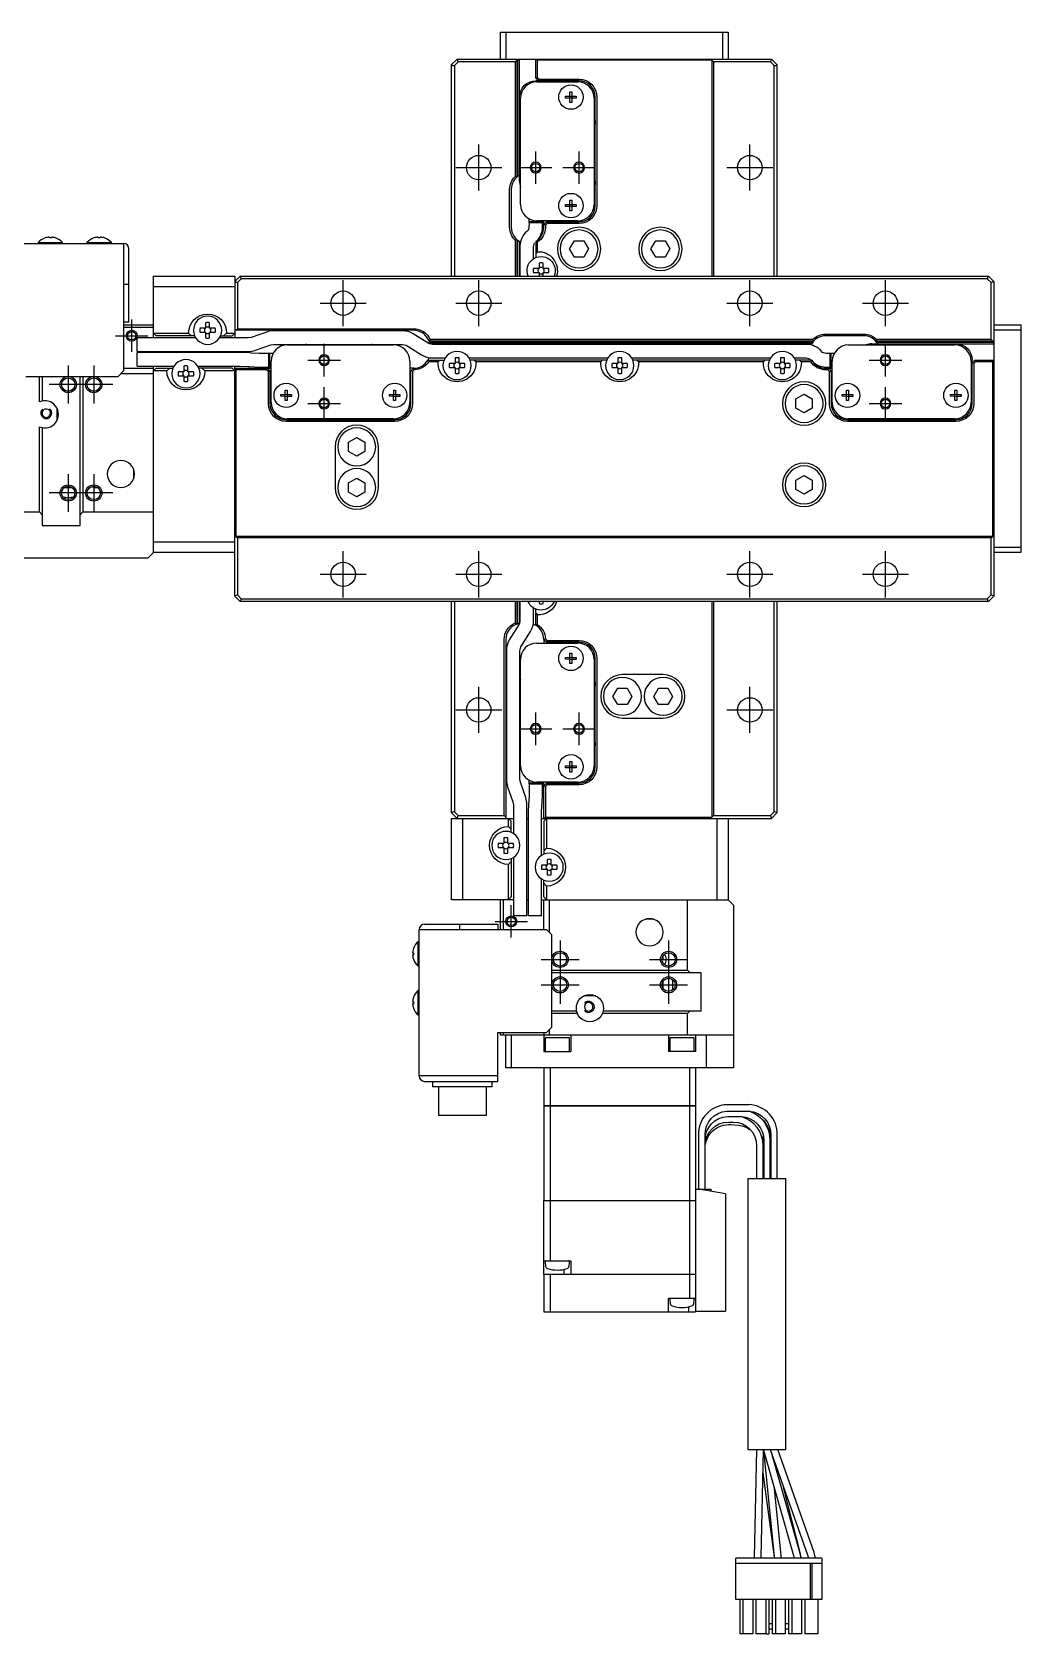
# Model space of a CAD drawing. Extents: x 0 to 1275, y -8 to 1015.
# Drawn here: x 447.2 to 629.6, y 10 to 305.4 of the extents above; entities that cross this region are included whole.
import ezdxf

# ---------------------------------------------------------------- set-up
doc = ezdxf.new("R2010")
doc.units = 0
doc.header["$LTSCALE"] = 0.5
doc.linetypes.add('CENTER', pattern=[50.8, 31.75, -6.35, 6.35, -6.35])
for name, color, linetype in [('MSM_CENTER', 1, 'CENTER'), ('MSM_CONTINUOUS', 7, 'CONTINUOUS'), ('MSM_NARROW', 5, 'CONTINUOUS')]:
    doc.layers.add(name, color=color, linetype=linetype)

msp = doc.modelspace()

# ---------------------------------------------------------------- linework, layer by layer
at = {"layer": 'MSM_CENTER'}
for p, q in [((529.57, 276.15), (529.57, 284.65)), ((579.57, 276.15), (579.57, 284.65)), ((540.07, 277.4), (540.07, 283.4)), ((548.07, 277.4), (548.07, 283.4)), ((525.32, 280.4), (533.82, 280.4)), ((537.07, 280.4), (543.07, 280.4)), ((545.07, 280.4), (551.07, 280.4)), ((575.32, 280.4), (583.82, 280.4)), ((504.57, 251.15), (504.57, 259.65)), ((529.57, 251.15), (529.57, 259.65)), ((579.57, 251.15), (579.57, 259.65)), ((604.57, 251.15), (604.57, 259.65)), ((500.32, 255.4), (508.82, 255.4)), ((525.32, 255.4), (533.82, 255.4)), ((575.32, 255.4), (583.82, 255.4)), ((600.32, 255.4), (608.82, 255.4)), ((465.57, 246.4), (465.57, 252.4)), ((462.57, 249.4), (468.57, 249.4)), ((501.07, 241.9), (501.07, 247.9)), ((604.57, 241.9), (604.57, 247.9)), ((453.87, 243.9), (453.87, 236.9)), ((458.57, 243.9), (458.57, 236.9)), ((498.07, 244.9), (504.07, 244.9)), ((601.57, 244.9), (607.57, 244.9)), ((462.07, 240.4), (450.37, 240.4)), ((501.07, 233.9), (501.07, 239.9)), ((604.57, 233.9), (604.57, 239.9)), ((498.07, 236.9), (504.07, 236.9)), ((601.57, 236.9), (607.57, 236.9)), ((453.87, 223.9), (453.87, 216.9)), ((458.57, 223.9), (458.57, 216.9)), ((462.07, 220.4), (450.37, 220.4)), ((504.57, 201.15), (504.57, 209.65)), ((529.57, 201.15), (529.57, 209.65)), ((579.57, 201.15), (579.57, 209.65)), ((604.57, 201.15), (604.57, 209.65)), ((500.32, 205.4), (508.82, 205.4)), ((525.32, 205.4), (533.82, 205.4)), ((575.32, 205.4), (583.82, 205.4)), ((600.32, 205.4), (608.82, 205.4)), ((529.57, 176.15), (529.57, 184.65)), ((579.57, 176.15), (579.57, 184.65)), ((525.32, 180.4), (533.82, 180.4)), ((575.32, 180.4), (583.82, 180.4)), ((540.07, 173.9), (540.07, 179.9)), ((548.07, 173.9), (548.07, 179.9)), ((537.07, 176.9), (543.07, 176.9)), ((545.07, 176.9), (551.07, 176.9)), ((535.57, 138.4), (535.57, 144.4)), ((532.57, 141.4), (538.57, 141.4)), ((544.57, 137.9), (544.57, 126.2)), ((564.57, 137.9), (564.57, 126.2)), ((541.07, 134.4), (548.07, 134.4)), ((561.07, 134.4), (568.07, 134.4)), ((541.07, 129.7), (548.07, 129.7)), ((561.07, 129.7), (568.07, 129.7))]:
    msp.add_line(p, q, dxfattribs=at)
at = {"layer": 'MSM_CONTINUOUS'}
for p, q in [((533.57, 300.4), (533.57, 305.4)), ((533.57, 305.4), (575.57, 305.4)), ((534.57, 305.4), (534.57, 300.4)), ((574.57, 300.4), (574.57, 305.4)), ((575.57, 305.4), (575.57, 300.4)), ((524.57, 299.4), (525.57, 300.4)), ((524.57, 260.4), (524.57, 299.4)), ((524.57, 299.4), (524.57, 299.4)), ((525.77, 299.9), (525.07, 299.2)), ((525.07, 299.2), (525.07, 260.4)), ((525.77, 299.9), (525.57, 300.4)), ((525.57, 300.4), (583.57, 300.4)), ((536.27, 299.9), (525.77, 299.9)), ((536.57, 300.2), (536.27, 299.9)), ((536.27, 299.9), (536.27, 278.77)), ((536.57, 300.2), (536.57, 278.64)), ((536.77, 300.2), (536.57, 300.2)), ((536.77, 300.2), (536.97, 300.4)), ((536.77, 278.8), (536.77, 300.2)), ((537.07, 277.9), (537.07, 300.4)), ((540.07, 296.9), (540.07, 300.4)), ((540.17, 300.4), (540.37, 300.2)), ((572.57, 300.2), (540.37, 300.2)), ((540.37, 300.2), (540.37, 297.02)), ((572.87, 299.9), (572.57, 300.2)), ((572.57, 300.2), (572.57, 260.4)), ((572.87, 299.9), (572.87, 260.4)), ((583.36, 299.9), (572.87, 299.9)), ((583.57, 300.4), (583.36, 299.9)), ((584.06, 299.2), (583.36, 299.9)), ((583.57, 300.4), (584.56, 299.4)), ((584.06, 260.4), (584.06, 299.2)), ((584.56, 299.4), (584.57, 299.4)), ((584.57, 299.4), (584.57, 260.4)), ((540.37, 297.02), (540.07, 296.9)), ((540.57, 296.4), (540.07, 296.9)), ((548.07, 296.4), (540.07, 296.4)), ((540.27, 296.2), (547.87, 296.2)), ((540.37, 297.02), (540.69, 296.7)), ((540.69, 296.7), (540.57, 296.4)), ((540.69, 296.7), (548.07, 296.7)), ((537.27, 273.6), (537.27, 293.2)), ((545.59, 293.23), (545.59, 293.59)), ((545.59, 293.59), (546.39, 293.58)), ((546.38, 293.22), (545.59, 293.23)), ((546.37, 293.22), (546.37, 293.58)), ((546.38, 292.43), (546.38, 293.22)), ((546.74, 293.2), (546.38, 293.21)), ((546.39, 294.37), (546.75, 294.37)), ((546.39, 293.58), (546.39, 294.37)), ((546.39, 293.6), (546.75, 293.59)), ((546.74, 293.22), (546.74, 292.43)), ((547.54, 293.21), (546.74, 293.22)), ((546.75, 294.37), (546.75, 293.58)), ((546.75, 293.58), (547.54, 293.57)), ((546.76, 293.58), (546.76, 293.22)), ((547.54, 293.57), (547.54, 293.21)), ((550.87, 293.2), (550.87, 273.6)), ((551.07, 273.4), (551.07, 293.4)), ((551.37, 293.4), (551.37, 273.4)), ((546.74, 292.43), (546.38, 292.43)), ((536.27, 278.77), (536.57, 278.64)), ((535.27, 269.4), (535.27, 276.4)), ((535.57, 276.4), (535.57, 269.4)), ((545.59, 273.23), (545.59, 273.59)), ((545.59, 273.59), (546.39, 273.58)), ((546.38, 273.22), (545.59, 273.23)), ((546.37, 273.22), (546.37, 273.58)), ((546.38, 272.43), (546.38, 273.22)), ((546.74, 273.2), (546.38, 273.21)), ((546.74, 272.43), (546.38, 272.43)), ((546.39, 274.37), (546.75, 274.37)), ((546.39, 273.58), (546.39, 274.37)), ((546.39, 273.6), (546.75, 273.59)), ((546.74, 273.22), (546.74, 272.43)), ((547.54, 273.21), (546.74, 273.22)), ((546.75, 274.37), (546.75, 273.58)), ((546.75, 273.58), (547.54, 273.57)), ((546.76, 273.58), (546.76, 273.22)), ((547.54, 273.57), (547.54, 273.21)), ((538.68, 268.81), (538.16, 268.35)), ((538.82, 270.96), (538.82, 270.2)), ((541.32, 270.2), (538.82, 270.2)), ((541.34, 270.4), (538.84, 270.4)), ((538.84, 270.2), (538.84, 269.73)), ((547.87, 270.6), (540.27, 270.6)), ((541.32, 270.4), (541.32, 270.6)), ((541.34, 269.73), (541.34, 270.4)), ((541.57, 269.4), (541.57, 270.6)), ((541.57, 269.9), (542.07, 270.4)), ((541.87, 269.78), (541.57, 269.9)), ((542.19, 270.1), (541.87, 269.78)), ((541.87, 269.78), (541.87, 269.4)), ((542.19, 270.1), (542.07, 270.4)), ((542.07, 270.4), (548.07, 270.4)), ((548.07, 270.1), (542.19, 270.1)), ((437.07, 266.4), (464.07, 266.4)), ((448.32, 266.58), (452.82, 266.58)), ((448.32, 266.58), (448.32, 266.4)), ((449.59, 267.43), (449.59, 267.44)), ((450.39, 267.43), (450.39, 267.59)), ((450.75, 267.43), (450.39, 267.43)), ((450.75, 267.59), (450.75, 267.43)), ((451.54, 267.44), (451.54, 267.43)), ((452.82, 266.4), (452.82, 266.58)), ((457.32, 266.58), (461.82, 266.58)), ((457.32, 266.58), (457.32, 266.4)), ((458.59, 267.43), (458.59, 267.44)), ((459.39, 267.43), (459.39, 267.59)), ((459.75, 267.43), (459.39, 267.43)), ((459.75, 267.59), (459.75, 267.43)), ((460.54, 267.44), (460.54, 267.43)), ((461.82, 266.4), (461.82, 266.58)), ((464.07, 266.4), (464.07, 242.9)), ((536.57, 267.16), (536.27, 267.03)), ((536.27, 267.03), (536.27, 260.4)), ((536.57, 267.16), (536.57, 260.4)), ((536.77, 260.4), (536.77, 267)), ((537.07, 266.8), (537.07, 260.4)), ((540.07, 266.8), (540.07, 263.8)), ((540.37, 266.63), (540.07, 266.8)), ((540.37, 266.63), (540.37, 264.89)), ((546.33, 265.4), (547.2, 266.9)), ((547.2, 266.9), (548.93, 266.9)), ((548.93, 266.9), (549.8, 265.4)), ((561.33, 265.4), (562.2, 266.9)), ((562.2, 266.9), (563.93, 266.9)), ((563.93, 266.9), (564.8, 265.4)), ((465.07, 251.9), (465.07, 265.4)), ((537.17, 265.57), (537.17, 260.4)), ((539.67, 263.59), (539.67, 265.57)), ((540.37, 264.89), (540.07, 264.56)), ((547.2, 263.9), (546.33, 265.4)), ((548.93, 263.9), (547.2, 263.9)), ((549.8, 265.4), (548.93, 263.9)), ((562.2, 263.9), (561.33, 265.4)), ((563.93, 263.9), (562.2, 263.9)), ((564.8, 265.4), (563.93, 263.9)), ((469.57, 260.4), (484.57, 260.4)), ((469.57, 249), (469.57, 260.4)), ((484.57, 260.4), (484.57, 249)), ((484.57, 259.4), (485.57, 260.4)), ((485.57, 260.4), (623.57, 260.4)), ((540.7, 261.77), (539.66, 261.77)), ((539.66, 261.03), (540.7, 261.03)), ((540.7, 262.8), (540.7, 261.77)), ((540.7, 261.03), (540.7, 260.4)), ((541.44, 261.77), (541.44, 262.8)), ((542.47, 261.77), (541.44, 261.77)), ((541.44, 260.4), (541.44, 261.03)), ((541.44, 261.03), (542.47, 261.03)), ((623.57, 260.4), (624.57, 259.4)), ((464.07, 258.9), (465.07, 258.9)), ((484.57, 258.4), (469.57, 258.4)), ((484.57, 259.4), (485.07, 259.19)), ((485.77, 259.89), (485.07, 259.19)), ((485.07, 259.19), (485.07, 250.7)), ((623.36, 259.89), (485.77, 259.89)), ((624.07, 259.19), (623.36, 259.89)), ((624.07, 259.19), (624.57, 259.4)), ((624.07, 248.7), (624.07, 259.19)), ((624.57, 259.4), (624.57, 201.4)), ((465.07, 251.9), (464.07, 251.9)), ((464.07, 251.4), (469.57, 251.4)), ((479.2, 251.8), (479.2, 250.77)), ((479.94, 250.77), (479.94, 251.8)), ((624.57, 251.4), (629.57, 251.4)), ((629.57, 251.4), (629.57, 209.4)), ((469.57, 250.9), (464.07, 250.9)), ((466.57, 246.5), (466.57, 249)), ((477.37, 249), (466.57, 249)), ((469.57, 249.9), (470.07, 249.4)), ((469.57, 249.9), (476.07, 249.9)), ((477.17, 249.4), (470.07, 249.4)), ((476.07, 249.9), (476.61, 249.4)), ((479.2, 250.77), (478.16, 250.77)), ((478.16, 250.03), (479.2, 250.03)), ((479.2, 250.03), (479.2, 249)), ((480.97, 250.77), (479.94, 250.77)), ((479.94, 250.03), (480.97, 250.03)), ((479.94, 249), (479.94, 250.03)), ((487.06, 249), (481.76, 249)), ((481.97, 249.4), (484.07, 249.4)), ((482.52, 249.4), (483.07, 249.9)), ((483.07, 249.9), (484.57, 249.9)), ((484.07, 249.4), (484.57, 249.9)), ((517.57, 250.4), (484.57, 250.4)), ((484.77, 250.4), (485.07, 250.7)), ((485.07, 250.7), (517.57, 250.7)), ((487.59, 249.09), (487.06, 249)), ((490.4, 250.07), (487.59, 249.09)), ((515.48, 250.3), (491.76, 250.3)), ((520.35, 247.97), (517.5, 249.75)), ((520.6, 248.7), (520.39, 248.4)), ((591.33, 248.4), (520.39, 248.4)), ((520.46, 248.2), (591.17, 248.2)), ((591.2, 248.7), (520.6, 248.7)), ((591.33, 248.4), (591.2, 248.7)), ((593.57, 249.7), (600.57, 249.7)), ((600.57, 249.4), (593.57, 249.4)), ((602.93, 248.7), (602.8, 248.4)), ((624.37, 248.4), (602.8, 248.4)), ((624.07, 248.7), (602.93, 248.7)), ((602.97, 248.2), (624.37, 248.2)), ((624.37, 248.4), (624.07, 248.7)), ((624.37, 248.2), (624.37, 248.4)), ((624.37, 248.2), (624.57, 248)), ((629.57, 250.4), (624.57, 250.4)), ((466.57, 246.5), (487.06, 246.5)), ((466.57, 243.8), (466.57, 246.3)), ((485.58, 246.3), (466.57, 246.3)), ((469.57, 246.3), (469.57, 246.5)), ((484.57, 246.5), (484.57, 246.3)), ((487.31, 246.22), (485.58, 246.3)), ((487.61, 246.19), (487.31, 246.22)), ((489.05, 246.13), (487.61, 246.19)), ((488.42, 246.73), (491.23, 247.71)), ((490.87, 246.13), (489.05, 246.13)), ((490.87, 243.65), (490.87, 246.15)), ((491.63, 246.15), (490.87, 246.15)), ((491.07, 243.63), (491.07, 246.13)), ((491.23, 247.71), (491.76, 247.8)), ((491.76, 247.8), (515.48, 247.8)), ((494.27, 247.7), (513.87, 247.7)), ((515.48, 247.8), (516.17, 247.63)), ((516.17, 247.63), (519.03, 245.85)), ((520.51, 247.89), (520.35, 247.97)), ((521.04, 247.8), (520.51, 247.89)), ((590.97, 247.9), (520.52, 247.9)), ((589.74, 247.8), (521.04, 247.8)), ((521.04, 245.3), (523.37, 245.3)), ((525.2, 245.3), (525.2, 244.27)), ((525.94, 244.27), (525.94, 245.3)), ((527.76, 245.3), (553.37, 245.3)), ((555.2, 245.3), (555.2, 244.27)), ((555.94, 244.27), (555.94, 245.3)), ((557.76, 245.3), (583.37, 245.3)), ((585.2, 245.3), (585.2, 244.27)), ((585.94, 244.27), (585.94, 245.3)), ((587.76, 245.3), (589.74, 245.3)), ((592.98, 246.29), (592.51, 246.81)), ((594.37, 246.13), (593.89, 246.13)), ((594.37, 243.65), (594.37, 246.15)), ((595.13, 246.15), (594.37, 246.15)), ((594.57, 243.63), (594.57, 246.13)), ((597.77, 247.7), (617.37, 247.7)), ((602.07, 247.9), (624.57, 247.9)), ((463.07, 241.9), (464.07, 242.9)), ((469.57, 242.4), (463.57, 242.4)), ((464.07, 243.4), (469.57, 243.4)), ((466.57, 243.8), (473.37, 243.8)), ((469.57, 209.4), (469.57, 243.8)), ((470.07, 243.4), (469.57, 242.9)), ((472.07, 242.9), (469.57, 242.9)), ((470.07, 243.4), (473.17, 243.4)), ((472.61, 243.4), (472.07, 242.9)), ((475.2, 242.77), (474.16, 242.77)), ((475.2, 243.8), (475.2, 242.77)), ((475.94, 242.77), (475.94, 243.8)), ((476.97, 242.77), (475.94, 242.77)), ((477.76, 243.8), (485.58, 243.8)), ((484.07, 243.4), (477.97, 243.4)), ((479.07, 242.9), (478.52, 243.4)), ((484.57, 242.9), (479.07, 242.9)), ((484.57, 242.9), (484.07, 243.4)), ((484.57, 201.4), (484.57, 243.8)), ((484.57, 243.4), (491.27, 243.4)), ((484.77, 243.1), (484.57, 243.3)), ((484.77, 243.1), (484.77, 212.4)), ((490.44, 243.1), (484.77, 243.1)), ((485.58, 243.8), (487.02, 243.74)), ((487.02, 243.74), (487.32, 243.71)), ((487.32, 243.71), (489.05, 243.63)), ((489.05, 243.63), (491.07, 243.63)), ((490.44, 243.1), (490.57, 243.4)), ((490.77, 242.78), (490.44, 243.1)), ((490.57, 243.4), (491.07, 242.9)), ((490.77, 242.78), (491.07, 242.9)), ((490.77, 236.9), (490.77, 242.78)), ((491.07, 243.65), (491.27, 243.65)), ((491.07, 242.9), (491.07, 236.9)), ((491.27, 237.1), (491.27, 244.7)), ((516.87, 244.7), (516.87, 237.1)), ((517.57, 243.4), (516.87, 243.4)), ((517.07, 242.9), (517.57, 243.4)), ((517.37, 242.78), (517.07, 242.9)), ((517.07, 236.9), (517.07, 242.9)), ((517.69, 243.1), (517.37, 242.78)), ((517.37, 242.78), (517.37, 236.9)), ((517.69, 243.1), (517.57, 243.4)), ((520.33, 244.6), (520.16, 244.9)), ((520.16, 244.9), (523.17, 244.9)), ((522.07, 244.6), (520.33, 244.6)), ((522.41, 244.9), (522.07, 244.6)), ((525.2, 244.27), (524.16, 244.27)), ((524.16, 243.53), (525.2, 243.53)), ((525.2, 243.53), (525.2, 242.5)), ((526.97, 244.27), (525.94, 244.27)), ((525.94, 242.5), (525.94, 243.53)), ((525.94, 243.53), (526.97, 243.53)), ((553.17, 244.9), (527.97, 244.9)), ((529.06, 244.6), (528.73, 244.9)), ((552.07, 244.6), (529.06, 244.6)), ((552.41, 244.9), (552.07, 244.6)), ((555.2, 244.27), (554.16, 244.27)), ((554.16, 243.53), (555.2, 243.53)), ((555.2, 243.53), (555.2, 242.5)), ((556.97, 244.27), (555.94, 244.27)), ((555.94, 243.53), (556.97, 243.53)), ((555.94, 242.5), (555.94, 243.53)), ((583.17, 244.9), (557.97, 244.9)), ((559.06, 244.6), (558.73, 244.9)), ((582.07, 244.6), (559.06, 244.6)), ((582.41, 244.9), (582.07, 244.6)), ((585.2, 244.27), (584.16, 244.27)), ((584.16, 243.53), (585.2, 243.53)), ((585.2, 243.53), (585.2, 242.5)), ((586.97, 244.27), (585.94, 244.27)), ((585.94, 242.5), (585.94, 243.53)), ((585.94, 243.53), (586.97, 243.53)), ((590.97, 244.9), (587.97, 244.9)), ((589.06, 244.6), (588.73, 244.9)), ((590.8, 244.6), (589.06, 244.6)), ((590.8, 244.6), (590.97, 244.9)), ((593.57, 243.4), (594.77, 243.4)), ((593.94, 243.1), (593.57, 243.1)), ((593.89, 243.63), (594.57, 243.63)), ((593.94, 243.1), (594.07, 243.4)), ((594.27, 242.78), (593.94, 243.1)), ((594.07, 243.4), (594.57, 242.9)), ((594.27, 242.78), (594.57, 242.9)), ((594.27, 236.9), (594.27, 242.78)), ((594.57, 243.65), (594.77, 243.65)), ((594.57, 242.9), (594.57, 236.9)), ((594.77, 237.1), (594.77, 244.7)), ((620.37, 244.7), (620.37, 237.1)), ((620.57, 236.9), (620.57, 244.9)), ((620.57, 244.4), (621.07, 244.9)), ((620.87, 244.28), (620.57, 244.4)), ((621.19, 244.6), (620.87, 244.28)), ((620.87, 244.28), (620.87, 236.9)), ((621.19, 244.6), (621.07, 244.9)), ((621.07, 244.9), (624.57, 244.9)), ((624.37, 244.6), (621.19, 244.6)), ((624.57, 244.8), (624.37, 244.6)), ((624.37, 212.4), (624.37, 244.6)), ((446.07, 241.9), (463.07, 241.9)), ((448.57, 237.19), (448.57, 241.9)), ((449.07, 241.9), (449.07, 237.35)), ((456.07, 214.4), (456.07, 241.9)), ((456.57, 241.9), (456.57, 216.9)), ((474.16, 242.03), (475.2, 242.03)), ((475.2, 242.03), (475.2, 241)), ((475.94, 241), (475.94, 242.03)), ((475.94, 242.03), (476.97, 242.03)), ((493.89, 239.37), (494.25, 239.37)), ((493.89, 238.58), (493.89, 239.37)), ((494.25, 239.37), (494.25, 238.58)), ((513.89, 239.37), (514.25, 239.37)), ((513.89, 238.58), (513.89, 239.37)), ((514.25, 239.37), (514.25, 238.58)), ((597.39, 239.37), (597.75, 239.37)), ((597.39, 238.58), (597.39, 239.37)), ((597.75, 239.37), (597.75, 238.58)), ((617.39, 239.37), (617.75, 239.37)), ((617.39, 238.58), (617.39, 239.37)), ((617.75, 239.37), (617.75, 238.58)), ((493.09, 238.23), (493.09, 238.59)), ((493.09, 238.59), (493.89, 238.58)), ((493.88, 238.22), (493.09, 238.23)), ((493.87, 238.22), (493.87, 238.58)), ((493.88, 237.43), (493.88, 238.22)), ((494.24, 238.2), (493.88, 238.21)), ((494.24, 237.43), (493.88, 237.43)), ((493.89, 238.6), (494.25, 238.59)), ((494.24, 238.22), (494.24, 237.43)), ((495.04, 238.21), (494.24, 238.22)), ((494.25, 238.58), (495.04, 238.57)), ((494.26, 238.58), (494.26, 238.22)), ((495.04, 238.57), (495.04, 238.21)), ((513.09, 238.23), (513.09, 238.59)), ((513.09, 238.59), (513.89, 238.58)), ((513.88, 238.22), (513.09, 238.23)), ((513.87, 238.22), (513.87, 238.58)), ((513.88, 237.43), (513.88, 238.22)), ((514.24, 238.2), (513.88, 238.21)), ((514.24, 237.43), (513.88, 237.43)), ((513.89, 238.6), (514.25, 238.59)), ((514.24, 238.22), (514.24, 237.43)), ((515.04, 238.21), (514.24, 238.22)), ((514.25, 238.58), (515.04, 238.57)), ((514.26, 238.58), (514.26, 238.22)), ((515.04, 238.57), (515.04, 238.21)), ((588.07, 237.77), (589.57, 238.63)), ((588.07, 236.03), (588.07, 237.77)), ((589.57, 238.63), (591.07, 237.77)), ((591.07, 237.77), (591.07, 236.03)), ((596.59, 238.23), (596.59, 238.59)), ((596.59, 238.59), (597.39, 238.58)), ((597.38, 238.22), (596.59, 238.23)), ((597.37, 238.22), (597.37, 238.58)), ((597.38, 237.43), (597.38, 238.22)), ((597.74, 238.2), (597.38, 238.21)), ((597.74, 237.43), (597.38, 237.43)), ((597.39, 238.6), (597.75, 238.59)), ((597.74, 238.22), (597.74, 237.43)), ((598.54, 238.21), (597.74, 238.22)), ((597.75, 238.58), (598.54, 238.57)), ((597.76, 238.58), (597.76, 238.22)), ((598.54, 238.57), (598.54, 238.21)), ((616.59, 238.23), (616.59, 238.59)), ((616.59, 238.59), (617.39, 238.58)), ((617.38, 238.22), (616.59, 238.23)), ((617.37, 238.22), (617.37, 238.58)), ((617.38, 237.43), (617.38, 238.22)), ((617.74, 238.2), (617.38, 238.21)), ((617.74, 237.43), (617.38, 237.43)), ((617.39, 238.6), (617.75, 238.59)), ((617.74, 238.22), (617.74, 237.43)), ((618.54, 238.21), (617.74, 238.22)), ((617.75, 238.58), (618.54, 238.57)), ((617.76, 238.58), (617.76, 238.22)), ((618.54, 238.57), (618.54, 238.21)), ((451.82, 233.81), (451.82, 235.99)), ((494.07, 233.9), (514.07, 233.9)), ((514.07, 233.6), (494.07, 233.6)), ((513.87, 234.1), (494.27, 234.1)), ((589.57, 235.17), (588.07, 236.03)), ((591.07, 236.03), (589.57, 235.17)), ((597.57, 233.9), (617.57, 233.9)), ((617.57, 233.6), (597.57, 233.6)), ((617.37, 234.1), (597.77, 234.1)), ((448.57, 216.9), (448.57, 232.61)), ((449.07, 232.45), (449.07, 214.4)), ((505.57, 229.77), (507.07, 230.63)), ((507.07, 230.63), (508.57, 229.77)), ((503.07, 228.9), (503.07, 221.4)), ((505.57, 228.03), (505.57, 229.77)), ((507.07, 227.17), (505.57, 228.03)), ((508.57, 228.03), (507.07, 227.17)), ((508.57, 229.77), (508.57, 228.03)), ((511.07, 221.4), (511.07, 228.9)), ((465.97, 223.2), (465.97, 224.6)), ((458.47, 221.4), (458.47, 221.63)), ((505.57, 222.27), (507.07, 223.13)), ((505.57, 220.53), (505.57, 222.27)), ((507.07, 223.13), (508.57, 222.27)), ((508.57, 222.27), (508.57, 220.53)), ((588.07, 222.77), (589.57, 223.63)), ((588.07, 221.03), (588.07, 222.77)), ((589.57, 223.63), (591.07, 222.77)), ((591.07, 222.77), (591.07, 221.03)), ((453.15, 221.4), (454.57, 221.4)), ((454.57, 221.41), (454.57, 221.4)), ((458.47, 221.4), (459.28, 221.4)), ((507.07, 219.67), (505.57, 220.53)), ((508.57, 220.53), (507.07, 219.67)), ((589.57, 220.17), (588.07, 221.03)), ((591.07, 221.03), (589.57, 220.17)), ((444.57, 216.9), (448.57, 216.9)), ((449.07, 216.4), (448.57, 216.9)), ((456.57, 216.9), (456.07, 216.4)), ((456.57, 216.9), (469.57, 216.9)), ((449.07, 214.4), (456.07, 214.4)), ((469.57, 211.4), (484.57, 211.4)), ((484.77, 212.4), (485.07, 212.1)), ((624.37, 212.4), (484.77, 212.4)), ((624.07, 212.1), (485.07, 212.1)), ((485.07, 212.1), (485.07, 201.61)), ((624.07, 212.1), (624.37, 212.4)), ((624.07, 201.61), (624.07, 212.1)), ((624.57, 210.4), (629.57, 210.4)), ((468.57, 208.4), (438.57, 208.4)), ((468.57, 208.4), (469.57, 209.4)), ((484.57, 209.4), (469.57, 209.4)), ((629.57, 209.4), (624.57, 209.4)), ((485.07, 201.61), (484.57, 201.4)), ((485.57, 200.4), (484.57, 201.4)), ((485.07, 201.61), (485.77, 200.91)), ((485.77, 200.91), (623.36, 200.91)), ((623.36, 200.91), (624.07, 201.61)), ((624.57, 201.4), (623.57, 200.4)), ((624.57, 201.4), (624.07, 201.61)), ((623.57, 200.4), (485.57, 200.4)), ((524.57, 161.4), (524.57, 200.4)), ((525.07, 200.4), (525.07, 161.6)), ((536.27, 200.4), (536.27, 196.43)), ((536.57, 200.4), (536.57, 196.23)), ((536.77, 196.29), (536.77, 200.4)), ((537.07, 200.4), (537.07, 196.36)), ((537.17, 200.4), (537.17, 196.88)), ((539.67, 196.88), (539.67, 199.21)), ((540.07, 196), (540.07, 199)), ((540.07, 198.24), (540.37, 197.91)), ((540.7, 200.4), (540.7, 200)), ((541.44, 200), (541.44, 200.4)), ((572.57, 200.4), (572.57, 160.6)), ((572.87, 200.4), (572.87, 160.9)), ((584.06, 161.6), (584.06, 200.4)), ((584.57, 200.4), (584.57, 161.4)), ((623.57, 200.4), (623.57, 200.4)), ((537, 196.18), (535.21, 193.33)), ((536.27, 196.43), (536.57, 196.23)), ((537.08, 196.35), (537, 196.18)), ((537.17, 196.88), (537.08, 196.35)), ((540.37, 196.17), (540.07, 196)), ((540.37, 197.91), (540.37, 196.17)), ((534.27, 160.9), (534.27, 193.4)), ((534.57, 193.4), (534.57, 160.4)), ((537.33, 192.01), (539.12, 194.86)), ((540.27, 192.7), (547.87, 192.7)), ((541.86, 193.53), (541.57, 193.4)), ((542.07, 192.9), (541.57, 193.4)), ((541.57, 193.4), (541.57, 192.7)), ((541.86, 193.53), (542.19, 193.2)), ((542.19, 193.2), (542.07, 192.9)), ((548.07, 192.9), (542.07, 192.9)), ((542.19, 193.2), (548.07, 193.2)), ((534.67, 191.32), (534.67, 167.6)), ((537.17, 191.32), (537.33, 192.01)), ((537.17, 167.6), (537.17, 191.32)), ((537.27, 170.1), (537.27, 189.7)), ((545.59, 189.73), (545.59, 190.09)), ((545.59, 190.09), (546.39, 190.08)), ((546.38, 189.72), (545.59, 189.73)), ((546.37, 189.72), (546.37, 190.08)), ((546.38, 188.93), (546.38, 189.72)), ((546.74, 189.7), (546.38, 189.71)), ((546.39, 190.87), (546.75, 190.87)), ((546.39, 190.08), (546.39, 190.87)), ((546.39, 190.1), (546.75, 190.09)), ((546.74, 189.72), (546.74, 188.93)), ((547.54, 189.71), (546.74, 189.72)), ((546.75, 190.87), (546.75, 190.08)), ((546.75, 190.08), (547.54, 190.07)), ((546.76, 190.08), (546.76, 189.72)), ((547.54, 190.07), (547.54, 189.71)), ((550.87, 189.7), (550.87, 170.1)), ((551.07, 169.9), (551.07, 189.9)), ((551.37, 189.9), (551.37, 169.9)), ((546.74, 188.93), (546.38, 188.93)), ((563.57, 186.9), (556.07, 186.9)), ((554.33, 182.9), (555.2, 184.4)), ((555.2, 184.4), (556.93, 184.4)), ((556.93, 184.4), (557.8, 182.9)), ((561.83, 182.9), (562.7, 184.4)), ((562.7, 184.4), (564.43, 184.4)), ((564.43, 184.4), (565.3, 182.9)), ((555.2, 181.4), (554.33, 182.9)), ((556.93, 181.4), (555.2, 181.4)), ((557.8, 182.9), (556.93, 181.4)), ((562.7, 181.4), (561.83, 182.9)), ((564.43, 181.4), (562.7, 181.4)), ((565.3, 182.9), (564.43, 181.4)), ((556.07, 178.9), (563.57, 178.9)), ((545.59, 169.73), (545.59, 170.09)), ((545.59, 170.09), (546.39, 170.08)), ((546.38, 169.72), (545.59, 169.73)), ((546.37, 169.72), (546.37, 170.08)), ((546.38, 168.93), (546.38, 169.72)), ((546.74, 169.7), (546.38, 169.71)), ((546.74, 168.93), (546.38, 168.93)), ((546.39, 170.87), (546.75, 170.87)), ((546.39, 170.08), (546.39, 170.87)), ((546.39, 170.1), (546.75, 170.09)), ((546.74, 169.72), (546.74, 168.93)), ((547.54, 169.71), (546.74, 169.72)), ((546.75, 170.87), (546.75, 170.08)), ((546.75, 170.08), (547.54, 170.07)), ((546.76, 170.08), (546.76, 169.72)), ((547.54, 170.07), (547.54, 169.71)), ((534.89, 166.24), (535.88, 163.43)), ((537.25, 167.07), (537.17, 167.6)), ((538.24, 164.26), (537.25, 167.07)), ((538.82, 167.46), (538.82, 166.7)), ((541.32, 166.7), (538.82, 166.7)), ((541.34, 166.9), (538.84, 166.9)), ((538.84, 166.7), (538.84, 164.88)), ((547.87, 167.1), (540.27, 167.1)), ((541.32, 166.9), (541.32, 167.1)), ((541.34, 164.88), (541.34, 166.9)), ((541.57, 160.4), (541.57, 167.1)), ((541.57, 166.4), (542.07, 166.9)), ((541.87, 166.28), (541.57, 166.4)), ((542.19, 166.6), (541.87, 166.28)), ((541.87, 166.28), (541.87, 160.6)), ((542.19, 166.6), (542.07, 166.9)), ((542.07, 166.9), (548.07, 166.9)), ((548.07, 166.6), (542.19, 166.6)), ((535.88, 163.43), (535.97, 162.9)), ((535.97, 162.9), (535.97, 157.59)), ((538.47, 142.4), (538.47, 162.9)), ((538.74, 163.14), (538.67, 161.42)), ((538.78, 163.44), (538.74, 163.14)), ((538.84, 164.88), (538.78, 163.44)), ((541.17, 161.42), (541.23, 162.86)), ((541.23, 162.86), (541.26, 163.16)), ((541.26, 163.16), (541.34, 164.88)), ((525.57, 160.4), (524.57, 161.4)), ((524.57, 161.4), (524.57, 161.4)), ((524.57, 145.4), (524.57, 160.4)), ((524.57, 160.4), (535.97, 160.4)), ((525.07, 161.6), (525.77, 160.9)), ((525.57, 160.4), (525.77, 160.9)), ((525.77, 160.9), (534.27, 160.9)), ((526.57, 160.4), (526.57, 145.4)), ((534.57, 160.6), (534.27, 160.9)), ((535.07, 158.9), (535.07, 160.4)), ((535.57, 159.9), (535.07, 160.4)), ((535.57, 157.8), (535.57, 159.9)), ((538.47, 160.4), (538.67, 160.4)), ((538.67, 161.42), (538.67, 142.4)), ((541.17, 153.59), (541.17, 161.42)), ((541.17, 160.4), (583.57, 160.4)), ((542.07, 160.4), (541.57, 159.9)), ((541.57, 159.9), (541.57, 153.8)), ((541.87, 160.6), (541.67, 160.4)), ((541.87, 160.6), (572.57, 160.6)), ((542.07, 160.4), (542.07, 154.9)), ((572.57, 160.6), (572.87, 160.9)), ((572.87, 160.9), (583.36, 160.9)), ((573.57, 145.4), (573.57, 160.4)), ((575.57, 160.4), (575.57, 145.4)), ((583.36, 160.9), (584.06, 161.6)), ((583.36, 160.9), (583.57, 160.4)), ((584.56, 161.4), (583.57, 160.4)), ((584.57, 161.4), (584.56, 161.4)), ((534.2, 156.8), (534.2, 155.77)), ((534.94, 155.77), (534.94, 156.8)), ((535.57, 158.36), (535.07, 158.9)), ((534.2, 155.77), (533.16, 155.77)), ((533.16, 155.03), (534.2, 155.03)), ((534.2, 155.03), (534.2, 154)), ((535.97, 155.77), (534.94, 155.77)), ((534.94, 154), (534.94, 155.03)), ((534.94, 155.03), (535.97, 155.03)), ((542.07, 154.9), (541.57, 154.36)), ((535.07, 151.9), (535.57, 152.44)), ((535.07, 145.4), (535.07, 151.9)), ((535.57, 153), (535.57, 145.9)), ((535.97, 153.21), (535.97, 142.4)), ((542.2, 151.77), (541.16, 151.77)), ((541.16, 151.03), (542.2, 151.03)), ((542.2, 152.8), (542.2, 151.77)), ((542.2, 151.03), (542.2, 150)), ((542.94, 151.77), (542.94, 152.8)), ((543.97, 151.77), (542.94, 151.77)), ((542.94, 150), (542.94, 151.03)), ((542.94, 151.03), (543.97, 151.03)), ((541.17, 142.4), (541.17, 149.21)), ((541.57, 145.9), (541.57, 149)), ((541.57, 148.44), (542.07, 147.9)), ((542.07, 147.9), (542.07, 145.4)), ((535.97, 145.4), (524.57, 145.4)), ((533.57, 139.9), (533.57, 145.4)), ((534.07, 145.4), (534.07, 139.9)), ((535.07, 145.4), (535.57, 145.9)), ((538.47, 145.4), (538.67, 145.4)), ((541.17, 145.4), (575.57, 145.4)), ((541.57, 145.9), (542.07, 145.4)), ((541.57, 139.9), (541.57, 145.4)), ((542.57, 145.4), (542.57, 139.4)), ((568.07, 132.4), (568.07, 145.4)), ((576.57, 144.4), (575.57, 145.4)), ((538.47, 142.4), (535.97, 142.4)), ((541.17, 142.4), (538.67, 142.4)), ((561.77, 141.8), (560.37, 141.8)), ((576.57, 144.4), (576.57, 114.4)), ((518.57, 112.9), (518.57, 139.9)), ((518.57, 139.9), (542.07, 139.9)), ((519.57, 140.9), (533.07, 140.9)), ((526.07, 139.9), (526.07, 140.9)), ((533.07, 140.9), (533.07, 139.9)), ((543.07, 138.9), (542.07, 139.9)), ((543.07, 121.9), (543.07, 138.9)), ((517.53, 136.38), (517.53, 136.37)), ((518.38, 133.15), (518.38, 137.65)), ((518.57, 137.65), (518.38, 137.65)), ((517.38, 135.58), (517.53, 135.58)), ((517.53, 135.22), (517.38, 135.22)), ((517.53, 135.58), (517.53, 135.22)), ((517.53, 134.43), (517.53, 134.42)), ((518.38, 133.15), (518.57, 133.15)), ((563.57, 134.3), (563.34, 134.3)), ((563.57, 134.3), (563.57, 135.12)), ((543.07, 132.4), (568.07, 132.4)), ((570.57, 131.9), (543.07, 131.9)), ((563.55, 130.4), (563.57, 130.4)), ((563.57, 128.98), (563.57, 130.4)), ((568.07, 132.4), (568.57, 131.9)), ((570.57, 124.9), (570.57, 131.9)), ((517.53, 127.38), (517.53, 127.37)), ((518.38, 124.15), (518.38, 128.65)), ((518.57, 128.65), (518.38, 128.65)), ((551.16, 127.65), (548.98, 127.65)), ((517.38, 126.58), (517.53, 126.58)), ((517.53, 126.22), (517.38, 126.22)), ((517.53, 126.58), (517.53, 126.22)), ((517.53, 125.43), (517.53, 125.42)), ((518.38, 124.15), (518.57, 124.15)), ((543.07, 124.9), (547.62, 124.9)), ((547.77, 124.4), (543.07, 124.4)), ((568.07, 124.4), (552.36, 124.4)), ((552.52, 124.9), (570.57, 124.9)), ((568.57, 124.9), (568.07, 124.4)), ((568.07, 120.4), (568.07, 124.4)), ((542.07, 120.9), (543.07, 121.9)), ((542.57, 121.4), (542.57, 120.4)), ((533.07, 120.9), (542.07, 120.9)), ((533.07, 111.9), (533.07, 120.9)), ((533.57, 120.4), (533.57, 120.9)), ((576.57, 120.4), (533.57, 120.4)), ((534.07, 120.9), (534.07, 120.4)), ((534.57, 114.4), (534.57, 120.4)), ((535.57, 120.4), (535.57, 114.4)), ((541.57, 120.9), (541.57, 117.4)), ((546.32, 119.9), (541.82, 119.9)), ((541.82, 119.9), (541.82, 117.4)), ((546.32, 117.4), (546.32, 119.9)), ((546.57, 120.4), (546.57, 117.4)), ((564.57, 120.4), (564.57, 117.4)), ((569.32, 119.9), (564.82, 119.9)), ((564.82, 119.9), (564.82, 117.4)), ((569.32, 117.4), (569.32, 119.9)), ((569.57, 120.4), (569.57, 117.4)), ((571.57, 114.4), (571.57, 120.4)), ((541.57, 117.4), (546.57, 117.4)), ((569.57, 117.4), (564.57, 117.4)), ((533.07, 112.9), (518.57, 112.9)), ((576.57, 114.4), (534.57, 114.4)), ((541.57, 114.4), (541.57, 107.41)), ((542.72, 114.4), (542.72, 107.41)), ((568.41, 114.4), (568.41, 107.41)), ((569.57, 114.4), (569.57, 107.41)), ((519.57, 111.9), (533.07, 111.9)), ((521.07, 111.9), (521.07, 110.9)), ((532.07, 110.9), (521.07, 110.9)), ((522.14, 110.9), (522.14, 105.6)), ((530.99, 105.6), (530.99, 110.9)), ((532.07, 110.9), (532.07, 111.9)), ((541.57, 107.41), (569.57, 107.41)), ((541.57, 107.4), (541.57, 89.91)), ((569.57, 107.4), (541.57, 107.4)), ((541.58, 107.4), (541.58, 107.41)), ((542.72, 107.4), (542.72, 89.91)), ((542.73, 107.4), (542.73, 107.41)), ((568.41, 107.4), (568.41, 107.41)), ((568.41, 107.4), (568.41, 89.91)), ((569.56, 107.4), (569.56, 107.41)), ((569.57, 107.4), (569.57, 69.4)), ((579.41, 107.6), (575.32, 107.6)), ((575.32, 106.4), (579.41, 106.4)), ((579.41, 106.39), (579.37, 106.4)), ((530.99, 105.6), (522.14, 105.6)), ((575.48, 105.4), (577.95, 105.4)), ((575.63, 104.4), (576.51, 104.4)), ((576.08, 103.92), (577.47, 103.8)), ((570.12, 102), (570.12, 92)), ((571.32, 92), (571.32, 102)), ((581.96, 101.71), (581.96, 101.74)), ((581.96, 101.74), (581.96, 101.71)), ((582.02, 101), (581.96, 101.71)), ((581.96, 101.71), (582.12, 100.5)), ((582.02, 94), (582.02, 101)), ((582.12, 101), (582.12, 94)), ((583.32, 94), (583.32, 101)), ((583.42, 102), (583.42, 94)), ((584.62, 94), (584.62, 102)), ((571.32, 99.52), (571.32, 99.76)), ((580.82, 100), (580.82, 94)), ((569.57, 92), (572.37, 92)), ((575.07, 91.14), (570.17, 92)), ((572.37, 92), (572.37, 91.61)), ((579.22, 94), (586.22, 94)), ((579.22, 94), (579.22, 44)), ((586.22, 44), (586.22, 94)), ((541.57, 89.91), (569.57, 89.91)), ((569.57, 89.9), (541.57, 89.9)), ((541.57, 76.3), (541.57, 89.9)), ((541.58, 89.9), (541.58, 89.91)), ((542.72, 89.9), (542.72, 78.8)), ((542.73, 89.9), (542.73, 89.91)), ((568.41, 89.9), (568.41, 89.91)), ((568.41, 89.9), (568.41, 76.3)), ((569.56, 89.9), (569.56, 89.91)), ((575.07, 91.14), (575.07, 69.5)), ((541.57, 78.8), (546.57, 78.8)), ((541.83, 78.58), (541.9, 77.81)), ((545.32, 76.3), (545.32, 77.23)), ((546.23, 77.81), (546.3, 78.58)), ((546.57, 78.8), (546.57, 76.3)), ((569.57, 76.3), (541.57, 76.3)), ((541.57, 76.29), (541.57, 69.4)), ((569.57, 76.29), (541.57, 76.29)), ((541.58, 76.3), (541.58, 76.29)), ((542.72, 76.29), (542.72, 69.4)), ((542.73, 76.3), (542.73, 76.29)), ((568.41, 76.3), (568.41, 76.29)), ((568.41, 76.29), (568.41, 71.9)), ((569.56, 76.3), (569.56, 76.29)), ((564.57, 69.4), (564.57, 71.9)), ((564.57, 71.9), (569.57, 71.9)), ((564.83, 71.69), (564.9, 70.92)), ((569.23, 70.92), (569.3, 71.69)), ((541.57, 69.4), (569.57, 69.4)), ((568.32, 69.4), (568.32, 70.34)), ((569.57, 69.5), (575.07, 69.5)), ((579.22, 44), (586.22, 44)), ((580.77, 44), (580.37, 24.11)), ((581.67, 24.08), (582.07, 44)), ((582.06, 43.91), (587.6, 24.49)), ((582.07, 43.88), (584.03, 24.28)), ((583.33, 44), (590.21, 24.6)), ((588.85, 24.85), (583.66, 43.06)), ((591.44, 25.03), (584.71, 44)), ((581.98, 39.7), (584.03, 24.24)), ((585.33, 24.41), (584.09, 36.82)), ((588.89, 24.76), (585.79, 37.07)), ((592.82, 24), (576.97, 24)), ((576.97, 16.35), (576.97, 24)), ((580.37, 24.11), (580.37, 24)), ((581.67, 24), (581.67, 24.15)), ((581.67, 24), (581.67, 24.08)), ((584.03, 24.28), (584.06, 24)), ((585.36, 24), (585.33, 24.41)), ((587.6, 24.49), (587.71, 24)), ((589.02, 24), (588.85, 24.85)), ((589.03, 24), (588.89, 24.76)), ((590.21, 24.6), (590.38, 24)), ((590.21, 24.6), (590.38, 24)), ((591.7, 24), (591.44, 25.03)), ((592.82, 24), (592.82, 16.35)), ((592.82, 22.98), (576.97, 22.98)), ((590.74, 16.35), (590.74, 22.98)), ((591.04, 16.35), (591.04, 22.98)), ((592.82, 16.35), (576.97, 16.35)), ((577.69, 16.35), (577.69, 10)), ((578.29, 16.35), (578.29, 10)), ((580.09, 16.35), (580.09, 10)), ((580.69, 16.35), (580.69, 10)), ((582.49, 16.35), (582.49, 10)), ((583.09, 16.35), (583.09, 10)), ((583.69, 16.35), (583.69, 10)), ((584.29, 16.35), (584.29, 10)), ((586.09, 16.35), (586.09, 10)), ((586.69, 16.35), (586.69, 10)), ((587.29, 16.35), (587.29, 10)), ((589.09, 16.35), (589.09, 10)), ((589.69, 16.35), (589.69, 10)), ((592.09, 16.35), (592.09, 10)), ((583.69, 11.89), (583.09, 11.89)), ((586.69, 11.89), (586.09, 11.89)), ((578.29, 10), (577.69, 10)), ((580.09, 10), (578.29, 10)), ((582.49, 10), (580.69, 10)), ((582.49, 10), (583.09, 10)), ((583.69, 10.89), (583.09, 10.89)), ((584.29, 10), (583.69, 10)), ((586.09, 10), (584.29, 10)), ((586.69, 10.89), (586.09, 10.89)), ((587.29, 10), (586.69, 10)), ((589.09, 10), (587.29, 10)), ((592.09, 10), (589.69, 10))]:
    msp.add_line(p, q, dxfattribs=at)
for centre, radius in [((546.57, 293.4), 2.25), ((529.57, 280.4), 2.25), ((540.07, 280.4), 0.783), ((548.07, 280.4), 0.783), ((579.57, 280.4), 2.25), ((546.57, 273.4), 2.25), ((504.57, 255.4), 2.25), ((529.57, 255.4), 2.25), ((579.57, 255.4), 2.25), ((604.57, 255.4), 2.25), ((465.57, 249.4), 0.783), ((501.07, 244.9), 0.783), ((604.57, 244.9), 0.783), ((453.87, 240.4), 1.23), ((458.57, 240.4), 1.23), ((494.07, 238.4), 2.25), ((514.07, 238.4), 2.25), ((597.57, 238.4), 2.25), ((617.57, 238.4), 2.25), ((501.07, 236.9), 0.783), ((604.57, 236.9), 0.783), ((453.87, 220.4), 1.23), ((458.57, 220.4), 1.23), ((504.57, 205.4), 2.25), ((529.57, 205.4), 2.25), ((579.57, 205.4), 2.25), ((604.57, 205.4), 2.25), ((546.57, 189.9), 2.25), ((529.57, 180.4), 2.25), ((579.57, 180.4), 2.25), ((540.07, 176.9), 0.783), ((548.07, 176.9), 0.783), ((546.57, 169.9), 2.25), ((535.57, 141.4), 0.783), ((544.57, 134.4), 1.23), ((564.57, 134.4), 1.23), ((544.57, 129.7), 1.23), ((564.57, 129.7), 1.23), ((550.07, 125.4), 2.5)]:
    msp.add_circle(centre, radius, dxfattribs=at)
at = {"layer": 'MSM_CONTINUOUS', "extrusion": (0, 0, -1)}
for centre, radius in [((-548.07, 265.4), 4), ((-548.07, 265.4), 3.5), ((-563.07, 265.4), 4), ((-563.07, 265.4), 3.5), ((-479.57, 250.4), 2.6), ((-525.57, 243.9), 2.6), ((-555.57, 243.9), 2.6), ((-585.57, 243.9), 2.6), ((-475.57, 242.4), 2.6), ((-589.57, 236.9), 4), ((-589.57, 236.9), 3.5), ((-507.07, 228.9), 3.5), ((-463.57, 223.9), 2.5), ((-507.07, 221.4), 3.5), ((-589.57, 221.9), 4), ((-589.57, 221.9), 3.5), ((-556.07, 182.9), 3.5), ((-563.57, 182.9), 3.5), ((-534.57, 155.4), 2.6), ((-542.57, 151.4), 2.6), ((-561.07, 139.4), 2.5)]:
    msp.add_circle(centre, radius, dxfattribs=at)
at = {"layer": 'MSM_CONTINUOUS'}
for centre, radius, start, end in [((525.02, 299.79), 0.598, 220.7576, 274.7051), ((584.11, 299.79), 0.598, 265.2949, 319.2424), ((540.27, 293.2), 3, 90, 180), ((547.87, 293.2), 3, 360, 90), ((548.07, 293.4), 3, 360, 90), ((538.57, 276.4), 3, 120, 180), ((540.07, 277.9), 3, 180, 201.0395), ((540.27, 273.6), 3, 180, 270), ((547.87, 273.6), 3, 270, 360), ((548.07, 273.4), 3, 270, 360), ((538.57, 269.4), 3, 180, 244.6911), ((538.57, 269.4), 3, 300, 360), ((537.37, 269.55), 3.98, 322.306, 2.5493), ((450.57, 264.6), 3, 109.0021, 138.5904), ((450.57, 264.6), 2.99, 93.446, 108.9685), ((450.57, 264.6), 2.99, 71.0315, 86.554), ((450.57, 264.6), 3, 41.4096, 70.9979), ((459.57, 264.6), 3, 109.0021, 138.5904), ((459.57, 264.6), 2.99, 93.446, 108.9685), ((459.57, 264.6), 2.99, 71.0315, 86.554), ((459.57, 264.6), 3, 41.4096, 70.9979), ((464.07, 265.4), 1, 0, 90), ((540.91, 265.8), 3.75, 137.2428, 183.4393), ((485.17, 259.94), 0.598, 355.2949, 49.2424), ((541.07, 261.4), 1.45, 165.2162, 194.7838), ((541.07, 261.4), 0.596, 141.6606, 218.3394), ((541.07, 261.4), 1.45, 75.2162, 104.7838), ((541.07, 261.4), 0.596, 51.6606, 128.3394), ((541.07, 261.4), 0.596, 231.6606, 308.3394), ((541.07, 261.4), 0.596, 321.6606, 38.3394), ((541.07, 261.4), 1.45, 345.2162, 14.7838), ((623.96, 259.94), 0.598, 130.7576, 184.7051), ((479.57, 250.4), 1.45, 75.2162, 104.7838), ((479.57, 250.4), 1.45, 165.2162, 194.7838), ((479.57, 250.4), 0.596, 141.6606, 218.3394), ((479.57, 250.4), 0.596, 51.6606, 128.3394), ((479.57, 250.4), 0.596, 231.6606, 308.3394), ((479.57, 250.4), 1.45, 255.2162, 284.7838), ((479.57, 250.4), 0.596, 321.6606, 38.3394), ((479.57, 250.4), 1.45, 345.2162, 14.7838), ((491.75, 246.17), 4.13, 89.8432, 109.0697), ((515.53, 246.48), 3.82, 58.8914, 90.661), ((517.57, 247.4), 3, 19.4712, 90), ((517.57, 247.4), 3, 9.5941, 15.466), ((593.57, 246.4), 3, 90, 154.6911), ((600.57, 246.4), 3, 30, 90), ((487.07, 250.63), 4.13, 269.8432, 289.0697), ((494.27, 244.7), 3, 90, 180), ((498.57, 244.9), 3, 104.8351, 111.0395), ((509.07, 244.9), 3, 68.9605, 75.1649), ((513.87, 244.7), 3, 0, 90), ((521, 249.12), 3.82, 238.8914, 270.661), ((525.57, 243.9), 1.45, 75.2162, 104.7838), ((555.57, 243.9), 1.45, 75.2162, 104.7838), ((585.57, 243.9), 1.45, 75.2162, 104.7838), ((589.96, 244.05), 3.75, 47.2428, 93.4393), ((597.77, 244.7), 3, 90, 180), ((602.07, 244.9), 3, 90, 111.0395), ((617.37, 244.7), 3, 0, 90), ((475.57, 242.4), 1.45, 165.2162, 194.7838), ((475.57, 242.4), 0.596, 141.6606, 218.3394), ((475.57, 242.4), 1.45, 75.2162, 104.7838), ((475.57, 242.4), 0.596, 51.6606, 128.3394), ((475.57, 242.4), 0.596, 321.6606, 38.3394), ((475.57, 242.4), 1.45, 345.2162, 14.7838), ((517.57, 246.4), 3, 270, 330), ((525.57, 243.9), 1.45, 165.2162, 194.7838), ((525.57, 243.9), 0.596, 141.6606, 218.3394), ((525.57, 243.9), 0.596, 51.6606, 128.3394), ((525.57, 243.9), 0.596, 231.6606, 308.3394), ((525.57, 243.9), 1.45, 255.2162, 284.7838), ((525.57, 243.9), 0.596, 321.6606, 38.3394), ((525.57, 243.9), 1.45, 345.2162, 14.7838), ((555.57, 243.9), 1.45, 165.2162, 194.7838), ((555.57, 243.9), 0.596, 141.6606, 218.3394), ((555.57, 243.9), 0.596, 51.6606, 128.3394), ((555.57, 243.9), 0.596, 231.6606, 308.3394), ((555.57, 243.9), 1.45, 255.2162, 284.7838), ((555.57, 243.9), 0.596, 321.6606, 38.3394), ((555.57, 243.9), 1.45, 345.2162, 14.7838), ((585.57, 243.9), 1.45, 165.2162, 194.7838), ((585.57, 243.9), 0.596, 141.6606, 218.3394), ((585.57, 243.9), 0.596, 51.6606, 128.3394), ((585.57, 243.9), 0.596, 231.6606, 308.3394), ((585.57, 243.9), 1.45, 255.2162, 284.7838), ((585.57, 243.9), 0.596, 321.6606, 38.3394), ((585.57, 243.9), 1.45, 345.2162, 14.7838), ((593.57, 246.4), 3, 210, 270), ((593.72, 247.6), 3.98, 232.306, 272.5493), ((475.57, 242.4), 0.596, 231.6606, 308.3394), ((475.57, 242.4), 1.45, 255.2162, 284.7838), ((449.57, 234.9), 2.5, 246.4218, 113.5782), ((494.07, 236.9), 3, 180, 270), ((494.27, 237.1), 3, 180, 270), ((513.87, 237.1), 3, 270, 0), ((514.07, 236.9), 3, 270, 0), ((597.57, 236.9), 3, 180, 270), ((597.77, 237.1), 3, 180, 270), ((617.37, 237.1), 3, 270, 0), ((617.57, 236.9), 3, 270, 0), ((449.53, 235.22), 0.726, 116.6896, 181.2089), ((450.09, 235.27), 1.29, 182.5385, 231.4735), ((449.75, 235.16), 0.721, 131.6502, 221.5871), ((449.82, 235.04), 0.709, 210.0332, 321.2999), ((449.83, 234.87), 1.01, 52.4813, 123.2132), ((449.81, 234.88), 0.811, 229.4017, 310.5983), ((449.54, 235.27), 1.29, 308.5265, 357.4615), ((449.86, 235.16), 0.765, 312.0231, 40.8878), ((450.1, 235.22), 0.726, 358.7911, 63.3104), ((507.07, 228.9), 4, 0, 180), ((453.87, 224.9), 5.31, 259.1281, 280.8719), ((507.07, 221.4), 4, 180, 0), ((485.17, 200.86), 0.598, 310.7576, 4.7051), ((623.96, 200.86), 0.598, 175.2949, 229.2424), ((541.07, 201.4), 1.45, 255.2162, 284.7838), ((537.57, 193.4), 3, 109.4712, 180), ((537.57, 193.4), 3, 99.5941, 105.466), ((535.85, 196.83), 3.82, 328.8914, 0.661), ((538.57, 193.4), 3, 360, 60), ((538.48, 191.36), 3.82, 148.8914, 180.661), ((540.27, 189.7), 3, 90, 180), ((547.87, 189.7), 3, 360, 90), ((548.07, 189.9), 3, 360, 90), ((556.07, 182.9), 4, 90, 270), ((563.57, 182.9), 4, 270, 90), ((540.07, 184.9), 3, 158.9605, 165.1649), ((540.07, 174.4), 3, 194.8351, 201.0395), ((540.27, 170.1), 3, 180, 270), ((547.87, 170.1), 3, 270, 360), ((548.07, 169.9), 3, 270, 360), ((538.8, 167.59), 4.13, 179.8432, 199.0697), ((534.33, 162.91), 4.13, 359.8432, 19.0697), ((525.02, 161.01), 0.598, 85.2949, 139.2424), ((584.11, 161.01), 0.598, 40.7576, 94.7051), ((534.57, 155.4), 1.45, 75.2162, 104.7838), ((534.57, 155.4), 1.45, 165.2162, 194.7838), ((534.57, 155.4), 0.596, 141.6606, 218.3394), ((534.57, 155.4), 0.596, 51.6606, 128.3394), ((534.57, 155.4), 0.596, 231.6606, 308.3394), ((534.57, 155.4), 1.45, 255.2162, 284.7838), ((534.57, 155.4), 0.596, 321.6606, 38.3394), ((534.57, 155.4), 1.45, 345.2162, 14.7838), ((542.57, 151.4), 1.45, 165.2162, 194.7838), ((542.57, 151.4), 0.596, 141.6606, 218.3394), ((542.57, 151.4), 1.45, 75.2162, 104.7838), ((542.57, 151.4), 0.596, 51.6606, 128.3394), ((542.57, 151.4), 0.596, 231.6606, 308.3394), ((542.57, 151.4), 0.596, 321.6606, 38.3394), ((542.57, 151.4), 1.45, 345.2162, 14.7838), ((542.57, 151.4), 1.45, 255.2162, 284.7838), ((519.57, 139.9), 1, 90, 180), ((520.37, 135.4), 2.99, 161.0315, 176.554), ((520.37, 135.4), 3, 131.4096, 160.9979), ((520.37, 135.4), 2.99, 183.446, 198.9685), ((520.37, 135.4), 3, 199.0021, 228.5904), ((562.66, 134.4), 1.52, 319.7536, 40.2174), ((560.07, 129.7), 5.31, 349.1281, 10.8719), ((520.37, 126.4), 2.99, 161.0315, 176.554), ((520.37, 126.4), 3, 131.4096, 160.9979), ((520.37, 126.4), 2.99, 183.446, 198.9685), ((520.37, 126.4), 3, 199.0021, 228.5904), ((549.74, 125.92), 0.726, 88.7911, 153.3104), ((550.1, 125.65), 1.01, 142.4813, 213.2132), ((549.74, 125.35), 0.726, 206.6896, 271.2089), ((549.8, 125.57), 0.721, 221.6502, 311.5871), ((549.8, 125.69), 0.765, 42.0231, 130.8878), ((549.7, 125.36), 1.29, 38.5265, 87.4615), ((549.7, 125.91), 1.29, 272.5385, 321.4735), ((549.93, 125.64), 0.709, 300.0332, 51.2999), ((550.09, 125.64), 0.811, 319.4017, 40.5983), ((519.57, 112.9), 1, 180, 270), ((575.52, 102.19), 5.41, 92.1863, 182.0343), ((579.21, 102.2), 5.41, 357.9067, 87.8727), ((577.75, 101.08), 5.57, 359.2277, 72.6191), ((576.43, 100.03), 5.59, 359.7079, 74.0346), ((542.03, 78.6), 0.2, 90, 185), ((542.4, 77.86), 0.5, 185, 252.3708), ((544.07, 83.1), 6, 252.3708, 287.6292), ((545.73, 77.86), 0.5, 287.6292, 355), ((546.1, 78.6), 0.2, 355, 90), ((565.03, 71.71), 0.2, 108.1949, 185), ((565.4, 70.97), 0.5, 185, 252.3708), ((568.73, 70.97), 0.5, 287.6292, 355), ((569.1, 71.71), 0.2, 355, 71.8051), ((567.07, 76.21), 6, 252.3708, 287.6292)]:
    msp.add_arc(centre, radius, start, end, dxfattribs=at)
at = {"layer": 'MSM_CONTINUOUS', "extrusion": (0, 0, -1)}
for centre, radius, start, end in [((-540.07, 293.4), 3, 0, 90), ((-548.07, 293.4), 3.3, 90, 180), ((-540.07, 288.4), 3, 0, 21.0395), ((-548.07, 288.4), 3, 158.9605, 180), ((-538.57, 276.4), 3.3, 0, 45.8156), ((-548.07, 277.9), 3, 180, 201.0395), ((-548.07, 273.4), 3.3, 180, 270), ((-538.57, 269.4), 3.3, 314.1844, 0), ((-536.67, 269.67), 2.16, 178.4732, 203.8777), ((-538.57, 269.4), 3.3, 180, 236.9443), ((-541.79, 265.63), 2.13, 358.3743, 24.5087), ((-541.07, 261.4), 2.6, 337.3801, 202.6199), ((-540.57, 261.4), 3.5, 86.7242, 196.6015), ((-479.57, 249.9), 3.5, 0, 180), ((-517.57, 247.4), 3.3, 90, 156.8002), ((-517.57, 247.4), 3, 160.5288, 164.534), ((-593.57, 246.4), 3.3, 44.1844, 90), ((-600.57, 246.4), 3.3, 90, 135.8156), ((-517.57, 246.4), 3, 200.4223, 210), ((-589.8, 243.17), 2.13, 88.3743, 114.5087), ((-593.83, 248.29), 2.16, 268.4732, 293.8777), ((-612.57, 244.9), 3, 90, 111.0395), ((-617.57, 244.9), 3, 90, 180), ((-475.57, 242.9), 3.5, 180, 0), ((-517.57, 246.4), 3.3, 213.0557, 267.7997), ((-525.57, 244.4), 3.5, 176.7242, 3.2758), ((-555.57, 244.4), 3.5, 176.7242, 3.2758), ((-585.57, 244.4), 3.5, 176.7242, 3.2758), ((-593.57, 246.4), 3.3, 270, 326.9443), ((-494.07, 236.9), 3.3, 270, 0), ((-514.07, 236.9), 3.3, 180, 270), ((-597.57, 236.9), 3.3, 270, 0), ((-617.57, 236.9), 3.3, 180, 270), ((-498.57, 236.9), 3, 270, 291.0395), ((-509.07, 236.9), 3, 248.9605, 270), ((-602.07, 236.9), 3, 270, 291.0395), ((-612.57, 236.9), 3, 248.9605, 270), ((-541.07, 201.4), 2.6, 202.6199, 337.3801), ((-540.57, 201.4), 3.5, 196.6015, 273.2758), ((-537.57, 193.4), 3.3, 0, 66.8002), ((-537.57, 193.4), 3, 70.5288, 74.534), ((-538.57, 193.4), 3, 110.4223, 120), ((-538.57, 193.4), 3.3, 123.0557, 177.7997), ((-548.07, 189.9), 3.3, 90, 180), ((-548.07, 184.9), 3, 158.9605, 180), ((-548.07, 174.4), 3, 180, 201.0395), ((-548.07, 169.9), 3.3, 180, 270), ((-535.07, 155.4), 3.5, 270, 90), ((-542.07, 151.4), 3.5, 90, 270), ((-575.53, 102.19), 4.22, 357.4296, 87.1458), ((-579.2, 102.18), 4.22, 92.931, 182.4936), ((-575.6, 101.12), 4.29, 358.4433, 88.358), ((-575.67, 100.04), 4.36, 359.4143, 89.4108), ((-575.71, 99.55), 4.39, 359.8692, 94.9179), ((-576.46, 100.04), 4.36, 90.6063, 180.5686), ((-577.08, 99.45), 4.37, 95.0458, 127.0419), ((-577.83, 101.11), 4.29, 91.6879, 181.5108), ((-577.97, 101.11), 5.45, 113.9954, 178.8909)]:
    msp.add_arc(centre, radius, start, end, dxfattribs=at)
at = {"layer": 'MSM_NARROW', "extrusion": (0, 0, -1)}
for centre in [(-540.07, 280.4), (-548.07, 280.4), (-501.07, 244.9), (-604.57, 244.9), (-501.07, 236.9), (-604.57, 236.9), (-540.07, 176.9), (-548.07, 176.9)]:
    msp.add_circle(centre, 1, dxfattribs=at)
at = {"layer": 'MSM_NARROW'}
for centre, radius in [((465.57, 249.4), 1), ((453.87, 240.4), 1.5), ((458.57, 240.4), 1.5), ((453.87, 220.4), 1.5), ((458.57, 220.4), 1.5), ((535.57, 141.4), 1), ((544.57, 134.4), 1.5), ((564.57, 134.4), 1.5), ((544.57, 129.7), 1.5), ((564.57, 129.7), 1.5)]:
    msp.add_circle(centre, radius, dxfattribs=at)

doc.saveas('drawing.dxf')
